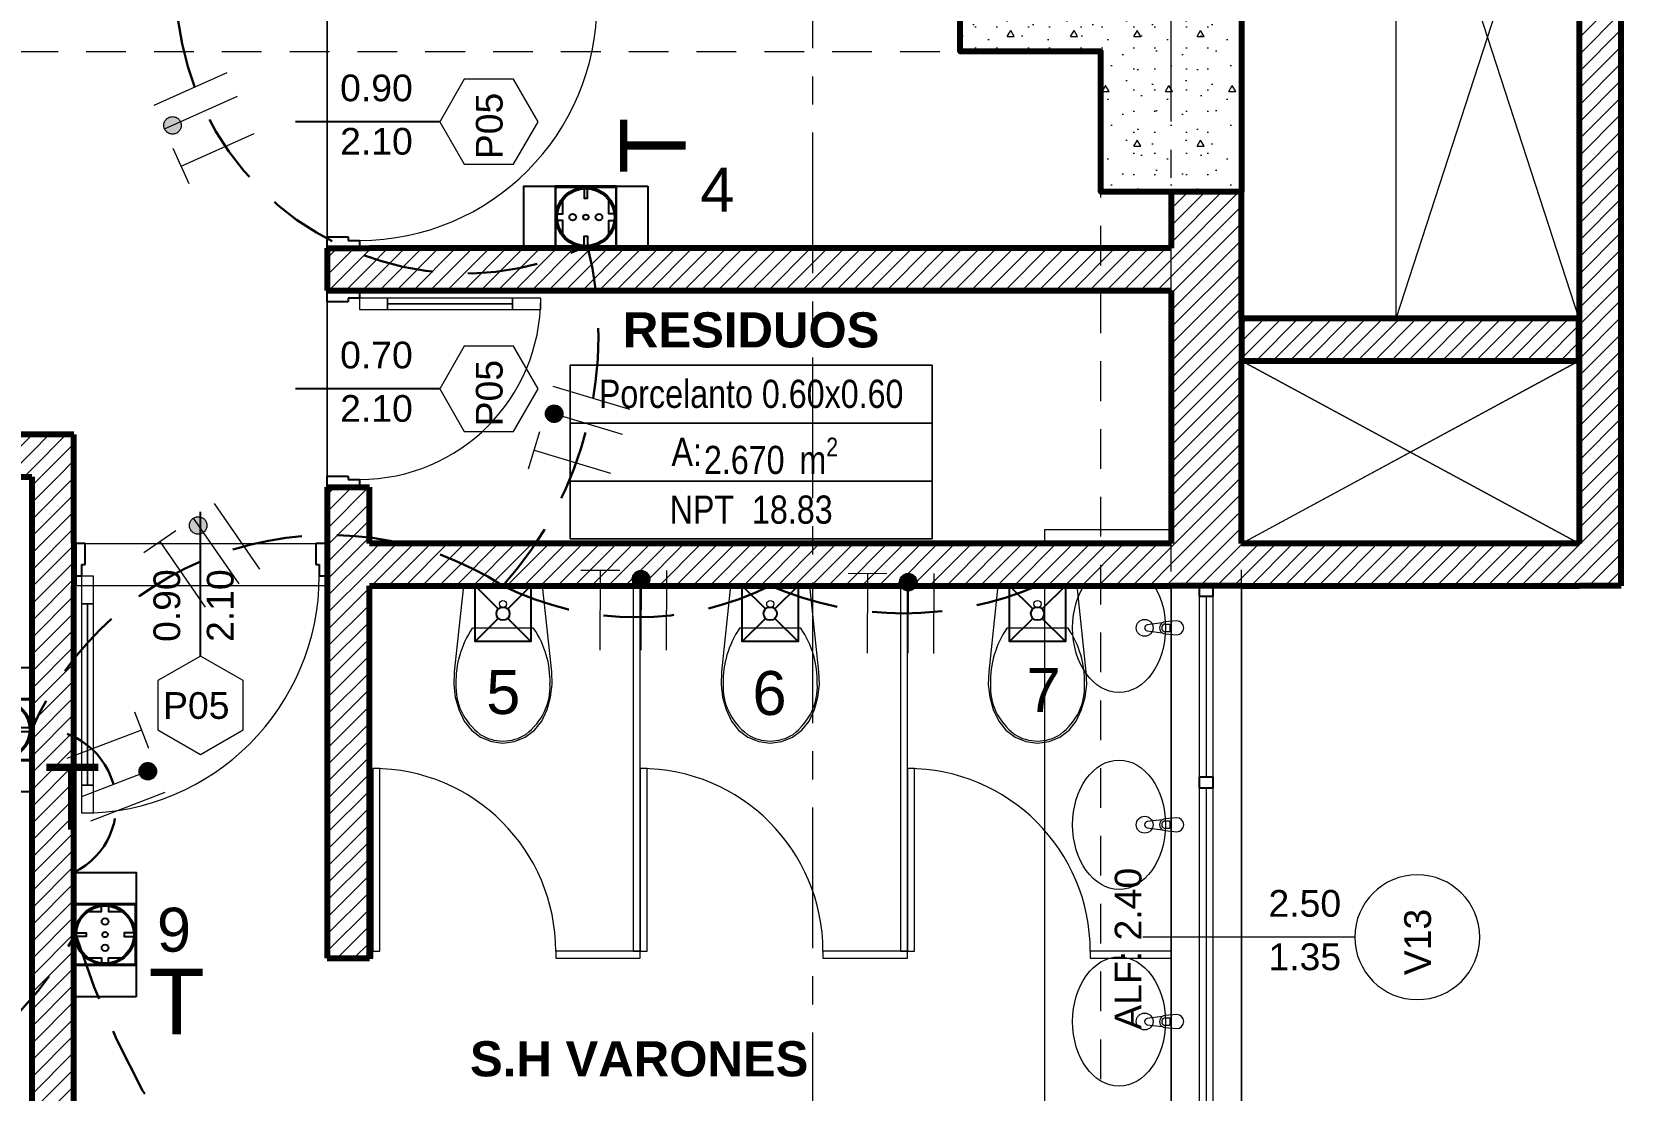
# Model space of a CAD drawing. Header units: inches. Extents: x -19 to 5698, y -728 to 92.
# Drawn here: x 417.27 to 422.92, y 13.21 to 16.97 of the extents above; entities that cross this region are included whole.
import ezdxf
from ezdxf.enums import TextEntityAlignment as Align

# ---------------------------------------------------------------- set-up
doc = ezdxf.new("R2010")
doc.units = ezdxf.units.IN
doc.header["$MEASUREMENT"] = 0
doc.set_wipeout_variables(frame=1)
for name, pattern in [('ACAD_ISO04W100', [30, 24, -3, 0, -3]), ('HIDDEN', [0.375, 0.25, -0.125]), ('Hidden Line', [0.195611, 0.141111, -0.0545]), ('Punto & Raya', [0.65, 0.5, -0.075, 0, -0.075]), ('RAYITAS', [0.375, 0.25, -0.125]), ('Wipeout_Contour', [1, 0, -1])]:
    doc.linetypes.add(name, pattern=pattern)
doc.layers.get('0').update_dxf_attribs({"color": 61})
for name, color, linetype, lineweight in [('00 conduct tomacorr', 120, 'HIDDEN', 30), ('00 IE LUZ EMERGENCIA', 253, 'Continuous', 0), ('T-TECHO-E', 150, 'Continuous', 20), ('TOMACORRIENTE', 22, 'RAYITAS', 9)]:
    doc.layers.add(name, color=color, linetype=linetype, lineweight=lineweight)
for name, color, linetype in [('02 _ ARQ _ ALB _ Ejes Generales', 251, 'Continuous'), ('02 _ ARQ _ ZON _ Espacio.3D', 7, 'Continuous'), ('08 _ STR _ EXT _ 06 Columnas', 7, 'Continuous'), ('08 _ STR _ EXT _ 07 Losa Aligerada', 7, 'Continuous'), ('08 _ STR _ EXT _ 09 Vigas', 251, 'Continuous'), ('Dibujo 2D - General', 7, 'Continuous'), ('Estructura - 04 MURO', 7, 'Continuous'), ('Fluxometro E. Baño', 140, 'Continuous'), ('Fluxometro E. Mingitorio', 117, 'Continuous'), ('Interior - Sanitarios', 7, 'Continuous'), ('Marcador - Secciones', 7, 'Continuous'), ('TOMA. HYDROBOX SHUKO S', 7, 'Continuous')]:
    doc.layers.add(name, color=color, linetype=linetype)
doc.styles.add('Annotative', font='arial.ttf')
doc.styles.add('Arial', font='arial.ttf')
doc.styles.add('Estilo_Generado_4', font='swisse.ttf')
doc.styles.add('Estilo_Generado_8', font='arialbd.ttf')
doc.styles.add('Estilo_Generado_9', font='ARIALN.TTF')
pattern_1 = [(45, (370.000076, 2e-08), (-0.030052038, 0.030052038), [])]

# ---------------------------------------------------------------- blocks, each defined once
blk = doc.blocks.new('TOMA. HYDROBOX SHUKO')
at = {"true_color": 0xafd9aa}
h = blk.add_hatch(dxfattribs=at)
h.set_pattern_fill('ANSI31', color=9, scale=0.67)
h.set_pattern_definition([(45, (0, 0), (-1.5041929, 1.5041929), [])])
edge = h.paths.add_edge_path()
edge.add_arc((53447.4624, 40916.352), 0.008, 0, 360)
edge = h.paths.add_edge_path()
edge.add_arc((53447.4942, 40916.3521), 0.00644, 0, 360)
edge = h.paths.add_edge_path()
edge.add_arc((53447.5258, 40916.352), 0.008, 0, 360)
at = {"color": 32, "true_color": 0xcd6928}
blk.add_lwpolyline([(53447.6441, 40916.427), (53447.6441, 40916.277), (53447.3441, 40916.277), (53447.3441, 40916.427)], close=True, dxfattribs=at)
for points in [[(53447.4199, 40916.277), (53447.5683, 40916.277), (53447.5683, 40916.427), (53447.4199, 40916.427), (53447.4199, 40916.277)], [(53447.4216, 40916.2794), (53447.4216, 40916.4245), (53447.5666, 40916.4245), (53447.5666, 40916.2794), (53447.4216, 40916.2794)], [(53447.4899, 40916.421), (53447.4899, 40916.3978), (53447.4983, 40916.3978), (53447.4983, 40916.421)], [(53447.4254, 40916.3603), (53447.4382, 40916.3603), (53447.4382, 40916.3928)], [(53447.5628, 40916.3603), (53447.55, 40916.3603), (53447.55, 40916.3928)], [(53447.4382, 40916.3111), (53447.4382, 40916.3436), (53447.4254, 40916.3436)], [(53447.55, 40916.3111), (53447.55, 40916.3436), (53447.5628, 40916.3436)], [(53447.4899, 40916.2829), (53447.4899, 40916.3061), (53447.4983, 40916.3061), (53447.4983, 40916.2829)]]:
    blk.add_lwpolyline(points, dxfattribs=at)
for centre, radius in [((53447.4941, 40916.352), 0.0725), ((53447.4941, 40916.352), 0.0692), ((53447.4624, 40916.352), 0.008), ((53447.4942, 40916.3521), 0.00644), ((53447.5258, 40916.352), 0.008)]:
    blk.add_circle(centre, radius, dxfattribs=at)
at = {"color": 30, "true_color": 0xf8991e, "style": 'Arial'}
blk.add_text('T', height=0.1588, rotation=90, dxfattribs=at).set_placement((53447.6558, 40916.525), align=Align.MIDDLE_CENTER)
blk = doc.blocks.new('a')
at = {"layer": 'TOMACORRIENTE', "ltscale": 0.05}
h = blk.add_hatch(color=4, dxfattribs=at)
edge = h.paths.add_edge_path()
edge.add_arc((0, 0.0752), 0.0211, 0, 360)
at = {"layer": 'TOMACORRIENTE', "color": 4}
for p, q in [((-0.1455, 0.0963), (-0.0515, 0.0963)), ((-0.0985, 0.0963), (-0.0985, -0.0966)), ((0, 0.0963), (0, -0.0963)), ((0.0623, -0.0963), (0.0623, 0.0963))]:
    blk.add_line(p, q, dxfattribs=at)
blk.add_circle((0, 0.0752), 0.0211, dxfattribs=at)
blk = doc.blocks.new('CABLE 3FACE')
at = {"layer": 'T-TECHO-E', "rotation": 59.94170052614085}
blk.add_blockref('a', (0, 0), dxfattribs=at)
blk = doc.blocks.new('Flux E Baño')
at = {"layer": 'Fluxometro E. Baño'}
for p, q in [((-0.075, 0.15), (-0.0126, 0.0876)), ((0.075, 0.15), (0.0126, 0.0876)), ((-0.0126, 0.0624), (-0.075, 0)), ((0.0126, 0.0624), (0.075, 0))]:
    blk.add_line(p, q, dxfattribs=at)
blk.add_lwpolyline([(-0.075, 0.15), (0.075, 0.15), (0.075, 0), (-0.075, 0)], close=True, dxfattribs=at)
at = {"layer": 'Fluxometro E. Baño', "color": 242, "true_color": 0xcd2027}
blk.add_circle((0, 0.075), 0.0178, dxfattribs=at)

msp = doc.modelspace()

# ---------------------------------------------------------------- linework, layer by layer
at = {"layer": '02 _ ARQ _ ZON _ Espacio.3D', "color": 251, "linetype": 'Continuous', "lineweight": 13}
for p, q in [((420.4703, 15.7837), (419.184, 15.7837)), ((419.184, 15.7837), (419.184, 15.166)), ((419.184, 15.7837), (420.4703, 15.7837)), ((419.184, 15.5778), (419.184, 15.7837)), ((420.4703, 15.166), (420.4703, 15.7837)), ((420.4703, 15.7837), (420.4703, 15.5778)), ((420.4703, 15.5778), (419.184, 15.5778)), ((419.184, 15.5778), (420.4703, 15.5778)), ((419.184, 15.3719), (419.184, 15.5778)), ((420.4703, 15.5778), (420.4703, 15.3719)), ((420.4703, 15.3719), (419.184, 15.3719)), ((419.184, 15.3719), (420.4703, 15.3719)), ((419.184, 15.166), (419.184, 15.3719)), ((420.4703, 15.3719), (420.4703, 15.166)), ((419.184, 15.166), (420.4703, 15.166)), ((420.4703, 15.166), (419.184, 15.166))]:
    msp.add_line(p, q, dxfattribs=at)
at = {"layer": '02 _ ARQ _ ZON _ Espacio.3D', "color": 254, "linetype": 'Continuous', "lineweight": 0, "flags": 128}
msp.add_lwpolyline([(390.0701, 17.4), (414.5701, 17.4), (414.5701, 16.25), (415.7701, 16.25), (415.7701, 15.5372), (417.4201, 15.5372), (417.4201, 15.1499), (418.3201, 15.1499), (418.3204, 17.1), (417.8201, 17.1), (417.8201, 19.05), (415.6804, 19.05), (415.6804, 20.35), (416.6701, 20.35)], dxfattribs=at)
at = {"layer": '02 _ ARQ _ ZON _ Espacio.3D', "color": 9, "linetype": 'Continuous', "lineweight": 5, "flags": 128}
for points in [[(417.97, 20.1), (417.97, 17.2499), (419.295, 17.2499), (419.295, 17.0999), (418.3201, 17.0999), (418.3201, 16.1999), (421.3201, 16.1999), (421.3201, 16.4), (421.07, 16.4), (421.07, 16.9), (420.57, 16.9), (420.57, 17.4), (421.3201, 17.4), (421.3201, 20.1)], [(418.4701, 15.1499), (421.3199, 15.1499), (421.32, 16.0499), (418.3201, 16.0499), (418.3201, 15.3499), (418.4701, 15.3499)], [(417.42, 14.9999), (417.42, 11.7), (421.3201, 11.7), (421.3201, 14.9999), (418.4701, 14.9999), (418.4701, 13.6749), (418.3201, 13.6749), (418.3201, 14.9999)]]:
    msp.add_lwpolyline(points, close=True, dxfattribs=at)
at = {"layer": '08 _ STR _ EXT _ 07 Losa Aligerada', "color": 7, "linetype": 'Continuous', "lineweight": 18, "flags": 128}
msp.add_lwpolyline([(408.0698, 4.1), (413.5698, 4.1), (413.5698, 6.8828), (414.5701, 6.8828), (414.5701, 7.2038), (421.5701, 7.2038), (421.5701, 15.1499), (421.57, 15.1499), (421.57, 15.7999), (421.5701, 15.7999), (421.5701, 17.9501), (421.5701, 20.35), (419.0801, 20.35), (416.6701, 20.35), (416.6701, 22.35), (416.6701, 22.6), (416.6701, 24.5), (416.6701, 24.75), (416.6701, 26.75), (421.5701, 26.75), (421.5701, 29.7)], dxfattribs=at)
for points in [[(422.9201, 18.1001), (421.5701, 18.1001), (421.5701, 15.7999), (422.77, 15.7999), (422.7701, 15.1499), (421.5701, 15.1499), (421.5701, 14.9999), (422.9201, 14.9999)], [(422.12, 17.9499), (422.77, 17.9499), (422.77, 15.9499), (422.12, 15.9499)]]:
    msp.add_lwpolyline(points, close=True, dxfattribs=at)
at = {"layer": '08 _ STR _ EXT _ 09 Vigas', "color": 251, "linetype": 'Hidden Line', "lineweight": 13, "true_color": 0x636466}
msp.add_line((414.5701, 16.9), (421.0701, 16.9), dxfattribs=at)
msp.add_line((414.5701, 16.9), (421.0701, 16.9), dxfattribs=at)
at = {"layer": 'Estructura - 04 MURO', "color": 152, "linetype": 'Continuous', "lineweight": 25}
for p, q in [((418.7201, 16.6499), (418.2076, 16.6499)), ((418.7201, 15.6999), (418.2076, 15.6999)), ((417.8701, 14.7499), (417.8701, 15.2624))]:
    msp.add_line(p, q, dxfattribs=at)
at = {"layer": 'Estructura - 04 MURO', "color": 165, "linetype": 'Continuous', "lineweight": 25}
for p, q in [((418.3201, 16.2399), (418.3951, 16.2399)), ((418.3951, 16.0099), (418.3201, 16.0099)), ((418.3201, 15.3899), (418.3951, 15.3899)), ((417.4601, 15.0749), (417.4601, 15.1499)), ((418.2801, 15.1499), (418.2801, 15.0749)), ((421.4201, 14.9624), (421.4701, 14.9624)), ((421.4701, 14.3188), (421.4201, 14.3188)), ((421.4201, 14.3188), (421.4201, 14.3)), ((421.4201, 14.3), (421.4201, 14.2813)), ((421.4701, 14.3), (421.4701, 14.3188)), ((421.4701, 14.2813), (421.4701, 14.3)), ((421.4201, 14.2813), (421.4701, 14.2813))]:
    msp.add_line(p, q, dxfattribs=at)
at = {"layer": 'Estructura - 04 MURO', "color": 165, "linetype": 'Continuous', "lineweight": 15}
for p, q in [((418.9791, 16.0019), (418.5351, 16.0019)), ((418.4351, 15.9819), (418.5351, 15.9819)), ((418.9791, 15.9819), (419.0791, 15.9819)), ((417.4881, 15.0349), (417.4881, 14.9349)), ((417.4681, 14.2909), (417.4681, 14.9349)), ((421.4201, 14.9624), (421.4201, 14.3188)), ((421.4451, 14.9624), (421.4451, 14.3188)), ((421.4701, 14.3188), (421.4701, 14.9624)), ((417.4881, 14.2909), (417.4881, 14.1909)), ((421.4201, 14.2813), (421.4201, 12.5375)), ((421.4451, 14.2813), (421.4451, 12.5375)), ((421.4701, 12.5375), (421.4701, 14.2813)), ((421.9731, 13.75), (421.2201, 13.75))]:
    msp.add_line(p, q, dxfattribs=at)
at = {"layer": 'Estructura - 04 MURO', "color": 251, "linetype": 'Continuous', "lineweight": 13, "flags": 128}
for points in [[(419.0701, 16.6499), (418.9826, 16.8015), (418.8076, 16.8015), (418.7201, 16.6499), (418.8076, 16.4984), (418.9826, 16.4984)], [(419.0701, 15.6999), (418.9826, 15.8515), (418.8076, 15.8515), (418.7201, 15.6999), (418.8076, 15.5484), (418.9826, 15.5484)], [(417.8701, 14.3999), (418.0216, 14.4874), (418.0216, 14.6624), (417.8701, 14.7499), (417.7185, 14.6624), (417.7185, 14.4874)]]:
    msp.add_lwpolyline(points, close=True, dxfattribs=at)
at = {"layer": 'Estructura - 04 MURO', "color": 165, "linetype": 'Continuous', "lineweight": 15, "flags": 128}
for points in [[(418.9791, 16.0019), (418.5351, 16.0019), (418.5351, 15.9819), (418.9791, 15.9819)], [(417.4681, 14.2909), (417.4681, 14.9349), (417.4881, 14.9349), (417.4881, 14.2909)]]:
    msp.add_lwpolyline(points, close=True, dxfattribs=at)
at = {"layer": 'Estructura - 04 MURO', "color": 251, "linetype": 'Continuous', "lineweight": 13, "flags": 128}
msp.add_lwpolyline([(422.1951, 13.528, 1), (422.1951, 13.9719, 1)], format="xyb", close=True, dxfattribs=at)
at = {"layer": 'Interior - Sanitarios', "color": 205, "linetype": 'Continuous', "lineweight": 13}
for p, q in [((420.8699, 15.2), (420.8699, 13.1)), ((420.8699, 15.2), (421.4199, 15.2)), ((421.4199, 15.2), (421.4199, 13.1)), ((421.3002, 14.8636), (421.315, 14.8636)), ((421.315, 14.8636), (421.315, 14.8364)), ((421.315, 14.8364), (421.3002, 14.8364)), ((421.3002, 14.1636), (421.315, 14.1636)), ((421.315, 14.1364), (421.3002, 14.1364)), ((421.315, 14.1636), (421.315, 14.1364)), ((421.3002, 13.4636), (421.315, 13.4636)), ((421.315, 13.4636), (421.315, 13.4364)), ((421.315, 13.4364), (421.3002, 13.4364))]:
    msp.add_line(p, q, dxfattribs=at)
at = {"layer": 'Interior - Sanitarios', "color": 251, "linetype": 'Continuous', "lineweight": 13}
for p, q in [((418.9451, 14.8485), (418.8361, 14.8485)), ((419.054, 14.8485), (418.9451, 14.8485)), ((419.8951, 14.8485), (419.7861, 14.8485)), ((420.004, 14.8485), (419.8951, 14.8485)), ((420.8451, 14.8485), (420.7361, 14.8485)), ((420.954, 14.8485), (420.8451, 14.8485))]:
    msp.add_line(p, q, dxfattribs=at)
at = {"layer": 'Interior - Sanitarios', "color": 175, "linetype": 'Continuous', "lineweight": 13}
for p, q in [((419.4201, 13.6999), (419.1326, 13.6999)), ((419.1326, 13.6999), (419.1326, 13.6749)), ((419.1326, 13.6749), (419.4201, 13.6749)), ((419.4326, 13.6999), (419.4201, 13.6999)), ((419.4201, 13.6749), (419.4326, 13.6749)), ((419.4326, 13.6749), (419.4326, 13.6999)), ((420.3701, 13.6999), (420.0826, 13.6999)), ((420.0826, 13.6999), (420.0826, 13.6749)), ((420.0826, 13.6749), (420.3701, 13.6749)), ((420.3826, 13.6999), (420.3701, 13.6999)), ((420.3701, 13.6749), (420.3826, 13.6749)), ((420.3826, 13.6749), (420.3826, 13.6999))]:
    msp.add_line(p, q, dxfattribs=at)
at = {"layer": 'Interior - Sanitarios', "color": 251, "linetype": 'Continuous', "lineweight": 13, "flags": 128}
for points in [[(418.7756, 14.6032), (418.788, 14.5597), (418.8071, 14.5186), (418.8327, 14.486), (418.8657, 14.4611), (418.904, 14.4454), (418.9451, 14.4399), (418.9861, 14.4454), (419.0244, 14.4611), (419.0575, 14.486), (419.083, 14.5186), (419.1021, 14.5597), (419.1145, 14.6032), (419.12, 14.6481), (419.1184, 14.6933), (419.086, 14.9999), (418.8041, 14.9999), (418.7717, 14.6933), (418.7701, 14.6481)], [(419.7256, 14.6032), (419.738, 14.5597), (419.7571, 14.5186), (419.7827, 14.486), (419.8157, 14.4611), (419.854, 14.4454), (419.8951, 14.4399), (419.9361, 14.4454), (419.9744, 14.4611), (420.0075, 14.486), (420.0331, 14.5186), (420.0521, 14.5597), (420.0645, 14.6032), (420.07, 14.6481), (420.0684, 14.6933), (420.036, 14.9999), (419.7541, 14.9999), (419.7217, 14.6933), (419.7201, 14.6481)], [(420.6756, 14.6032), (420.688, 14.5597), (420.7071, 14.5186), (420.7327, 14.486), (420.7657, 14.4611), (420.804, 14.4454), (420.8451, 14.4399), (420.8861, 14.4454), (420.9244, 14.4611), (420.9575, 14.486), (420.9831, 14.5186), (421.0021, 14.5597), (421.0145, 14.6032), (421.02, 14.6481), (421.0184, 14.6933), (420.986, 14.9999), (420.7041, 14.9999), (420.6717, 14.6933), (420.6701, 14.6481)]]:
    msp.add_lwpolyline(points, close=True, dxfattribs=at)
at = {"layer": 'Interior - Sanitarios', "color": 175, "linetype": 'Continuous', "lineweight": 13, "flags": 128}
for points in [[(419.4326, 14.9999), (419.4076, 14.9999), (419.4076, 13.6999), (419.4326, 13.6999)], [(420.3826, 14.9999), (420.3576, 14.9999), (420.3576, 13.6999), (420.3826, 13.6999)], [(418.4826, 13.6749), (418.4826, 13.6999), (418.4701, 13.6999), (418.4701, 13.6749)], [(421.3201, 13.6749), (421.3201, 13.6999), (421.0326, 13.6999), (421.0326, 13.6749)]]:
    msp.add_lwpolyline(points, close=True, dxfattribs=at)
at = {"layer": 'Interior - Sanitarios', "color": 205, "linetype": 'Continuous', "lineweight": 13, "flags": 128}
for points in [[(417.27, 14.899), (417.27, 14.926), (417.29, 14.926), (417.29, 14.899)], [(417.27, 14.799), (417.27, 14.826), (417.29, 14.826), (417.29, 14.799)]]:
    msp.add_lwpolyline(points, close=True, dxfattribs=at)
for points in [[(421.3399, 14.875), (421.298, 14.871, 0.12102), (421.2885, 14.8677), (421.2355, 14.8611, 0.882566), (421.2355, 14.8389), (421.2885, 14.8323, 0.12102), (421.298, 14.829), (421.3399, 14.825, 1)], [(421.3399, 14.175), (421.298, 14.171, 0.12102), (421.2885, 14.1677), (421.2355, 14.1611, 0.882566), (421.2355, 14.1389), (421.2885, 14.1323, 0.12102), (421.298, 14.129), (421.3399, 14.125, 1)], [(421.3399, 13.475), (421.298, 13.471, 0.12102), (421.2885, 13.4677), (421.2355, 13.4611, 0.882566), (421.2355, 13.4389), (421.2885, 13.4323, 0.12102), (421.298, 13.429), (421.3399, 13.425, 1)]]:
    msp.add_lwpolyline(points, format="xyb", close=True, dxfattribs=at)
at = {"layer": 'Interior - Sanitarios', "color": 7, "linetype": 'Continuous', "lineweight": 13, "flags": 128}
for points in [[(418.5076, 13.6999), (418.5076, 14.3499), (418.4826, 14.3499), (418.4826, 13.6999)], [(419.4576, 13.6999), (419.4576, 14.3499), (419.4326, 14.3499), (419.4326, 13.6999)], [(420.4076, 13.6999), (420.4076, 14.3499), (420.3826, 14.3499), (420.3826, 13.6999)]]:
    msp.add_lwpolyline(points, close=True, dxfattribs=at)
at = {"layer": 'Interior - Sanitarios', "color": 251, "linetype": 'Continuous', "lineweight": 13}
for centre in [(418.9451, 14.9349), (419.8951, 14.9349), (420.8451, 14.9349)]:
    msp.add_circle(centre, 0.0127, dxfattribs=at)
at = {"layer": 'Interior - Sanitarios', "color": 205, "linetype": 'Continuous', "lineweight": 13}
for centre in [(421.226, 14.85), (421.226, 14.15), (421.226, 13.45)]:
    msp.add_circle(centre, 0.03, dxfattribs=at)
for centre, radius, start, end in [((421.2999, 14.85), 0.0211, 122.771, 237.229), ((421.3002, 14.85), 0.0136, 90, 270), ((421.2999, 14.15), 0.0211, 122.771, 237.229), ((421.3002, 14.15), 0.0136, 90, 270), ((421.2999, 13.45), 0.0211, 122.771, 237.229), ((421.3002, 13.45), 0.0136, 90, 270)]:
    msp.add_arc(centre, radius, start, end, dxfattribs=at)
at = {"layer": 'Interior - Sanitarios', "color": 7, "linetype": 'Continuous', "lineweight": 13}
for centre in [(418.4826, 13.6999), (419.4326, 13.6999), (420.3826, 13.6999)]:
    msp.add_arc(centre, 0.65, 0, 90, dxfattribs=at)
at = {"layer": 'Interior - Sanitarios', "color": 205, "linetype": 'Continuous', "lineweight": 13}
for centre in [(421.1349, 14.85), (421.1349, 14.15), (421.1349, 13.45)]:
    msp.add_ellipse(centre, major_axis=(0, 0.23), ratio=0.717391, dxfattribs=at)
at = {"layer": 'Interior - Sanitarios', "color": 251, "linetype": 'Continuous', "lineweight": 13}
for centre, major_axis, start_param, end_param in [((419.2031, 14.6605), (0.4253, 0), 2.612188, 3.165208), ((418.687, 14.6605), (0.4253, 0), 6.259567, 6.812588), ((420.1531, 14.6605), (0.4253, 0), 2.612188, 3.165208), ((419.637, 14.6605), (0.4253, 0), 6.259567, 6.812588), ((421.1031, 14.6605), (0.4253, 0), 2.612188, 3.165208), ((420.587, 14.6605), (0.4253, 0), 6.259567, 6.812588), ((419.0345, 14.6392), (0.2569, 0), 3.085861, 3.98645), ((418.8556, 14.6392), (0.2569, 0), 5.438324, 6.338913), ((419.9845, 14.6392), (0.2569, 0), 3.085861, 3.98645), ((419.8056, 14.6392), (0.2569, 0), 5.438324, 6.338913), ((420.9345, 14.6392), (0.2569, 0), 3.085861, 3.98645), ((420.7556, 14.6392), (0.2569, 0), 5.438324, 6.338913), ((418.9459, 14.5688), (0.1385, 0), 4.079884, 4.706528), ((418.9442, 14.5688), (0.1385, 0), 4.71825, 5.344894), ((419.8959, 14.5688), (0.1385, 0), 4.079884, 4.706528), ((419.8942, 14.5688), (0.1385, 0), 4.71825, 5.344894), ((420.8459, 14.5688), (0.1385, 0), 4.079884, 4.706528), ((420.8442, 14.5688), (0.1385, 0), 4.71825, 5.344894)]:
    msp.add_ellipse(centre, major_axis=major_axis, ratio=0.875546, start_param=start_param, end_param=end_param, dxfattribs=at)

# ---------------------------------------------------------------- block references
at = {"layer": '00 conduct tomacorr', "xscale": 1.47256122672843, "yscale": 1.47256122672843, "zscale": 1.47256122672843}
for p, rotation in [((417.8714, 16.6822), 54.24492447064675), ((419.2332, 15.5795), 13.2612542249386), ((417.9248, 15.1232), 334.8168412266861)]:
    msp.add_blockref('CABLE 3FACE', p, dxfattribs=dict(at, rotation=rotation))

# ---------------------------------------------------------------- texts
at = {"layer": '00 IE LUZ EMERGENCIA', "style": 'Annotative'}
for tag, p in [('4', (419.6466, 16.3301, 0)), ('5', (418.8855, 14.5436, 0)), ('6', (419.8319, 14.5402, 0)), ('7', (420.8059, 14.5505, 0)), ('9', (417.7149, 13.6986, 0))]:
    msp.add_attdef(tag, p, '', height=0.1562, dxfattribs=at)
at = {"layer": '02 _ ARQ _ ZON _ Espacio.3D', "color": 251, "lineweight": 25, "attachment_point": 2}
for s, insert, char_height, style in [('\\A1;{\\pqc;\\pt0;\\fArial|b1|i0|c0|p34;RESIDUOS}', (419.8272, 15.9721), 0.125, 'Estilo_Generado_8'), ('\\A1;{\\pqc;\\pt0;\\fArial Narrow|b0|i0|c0|p34;Porcelanto 0.60x0.60}', (419.8272, 15.7322), 0.1, 'Estilo_Generado_9'), ('\\A1;{\\pqc;\\pt0;\\fArial Narrow|b0|i0|c0|p34;A: }', (419.5981, 15.5259), 0.1, 'Estilo_Generado_9'), ('\\A1;{\\pqc;\\pt0,0.3;\\fArial Narrow|b0|i0|c0|p34;2.670\\fArial Narrow|b0|i0|c0|p34;\\A1{\\H.66x;\\S^  ;}\\fArial Narrow|b0|i0|c0|p34; m\\fArial Narrow|b0|i0|c0|p34;\\A1{\\H.66x;\\S2^  ;}}', (419.8978, 15.5264), 0.1, 'Estilo_Generado_9'), ('\\A1;{\\pqc;\\pt0;\\fArial Narrow|b0|i0|c0|p34;NPT  18.83}', (419.8272, 15.3205), 0.1, 'Estilo_Generado_9'), ('\\A1;{\\pqc;\\pt0;\\fArial|b1|i0|c0|p34;S.H VARONES}', (419.4293, 13.3801), 0.125, 'Estilo_Generado_8')]:
    msp.add_mtext(s, dxfattribs=dict(at, insert=insert, char_height=char_height, style=style))
at = {"layer": 'Estructura - 04 MURO', "color": 251, "lineweight": 25, "char_height": 0.095, "attachment_point": 7, "style": 'Estilo_Generado_4'}
for s, insert, rotation in [('\\A1;{\\pql;\\pt0;\\fSwis721 Ex BT|b0|i0|c0|p34;0.90\\fSwis721 Ex BT|b0|i0|c0|p34;\\A1{\\H.66x;\\S^  ;}\\fSwis721 Ex BT|b0|i0|c0|p34;\\fSwis721 Ex BT|b0|i0|c0|p34;}', (418.3661, 16.6948), 360), ('\\A1;{\\pql;\\pt0;\\fSwis721 Ex BT|b0|i0|c0|p34;P05\\fSwis721 Ex BT|b0|i0|c0|p34;\\fSwis721 Ex BT|b0|i0|c0|p34;\\fSwis721 Ex BT|b0|i0|c0|p34;}', (418.945, 16.5166), 90), ('\\A1;{\\pql;\\pt0;\\fSwis721 Ex BT|b0|i0|c0|p34;2.10\\fSwis721 Ex BT|b0|i0|c0|p34;\\A1{\\H.66x;\\S^  ;}\\fSwis721 Ex BT|b0|i0|c0|p34;\\fSwis721 Ex BT|b0|i0|c0|p34;}', (418.3661, 16.505), 360), ('\\A1;{\\pql;\\pt0;\\fSwis721 Ex BT|b0|i0|c0|p34;0.70\\fSwis721 Ex BT|b0|i0|c0|p34;\\A1{\\H.66x;\\S^  ;}\\fSwis721 Ex BT|b0|i0|c0|p34;\\fSwis721 Ex BT|b0|i0|c0|p34;}', (418.3661, 15.745), 360), ('\\A1;{\\pql;\\pt0;\\fSwis721 Ex BT|b0|i0|c0|p34;P05\\fSwis721 Ex BT|b0|i0|c0|p34;\\fSwis721 Ex BT|b0|i0|c0|p34;\\fSwis721 Ex BT|b0|i0|c0|p34;}', (418.945, 15.5666), 90), ('\\A1;{\\pql;\\pt0;\\fSwis721 Ex BT|b0|i0|c0|p34;2.10\\fSwis721 Ex BT|b0|i0|c0|p34;\\A1{\\H.66x;\\S^  ;}\\fSwis721 Ex BT|b0|i0|c0|p34;\\fSwis721 Ex BT|b0|i0|c0|p34;}', (418.3661, 15.555), 360), ('\\A1;{\\pql;\\pt0;\\fSwis721 Ex BT|b0|i0|c0|p34;0.90\\fSwis721 Ex BT|b0|i0|c0|p34;\\A1{\\H.66x;\\S^  ;}\\fSwis721 Ex BT|b0|i0|c0|p34;\\fSwis721 Ex BT|b0|i0|c0|p34;}', (417.8252, 14.7999), 90), ('\\A1;{\\pql;\\pt0;\\fSwis721 Ex BT|b0|i0|c0|p34;2.10\\fSwis721 Ex BT|b0|i0|c0|p34;\\A1{\\H.66x;\\S^  ;}\\fSwis721 Ex BT|b0|i0|c0|p34;\\fSwis721 Ex BT|b0|i0|c0|p34;}', (418.015, 14.7999), 90), ('\\A1;{\\pql;\\pt0;\\fSwis721 Ex BT|b0|i0|c0|p34;ALF: 2.40\\fSwis721 Ex BT|b0|i0|c0|p34;\\A1{\\H.66x;\\S^  ;}\\fSwis721 Ex BT|b0|i0|c0|p34;\\fSwis721 Ex BT|b0|i0|c0|p34;}', (421.2425, 13.4212), 90), ('\\A1;{\\pql;\\pt0;\\fSwis721 Ex BT|b0|i0|c0|p34;V13\\fSwis721 Ex BT|b0|i0|c0|p34;\\fSwis721 Ex BT|b0|i0|c0|p34;\\fSwis721 Ex BT|b0|i0|c0|p34;}', (422.245, 13.6149), 90)]:
    msp.add_mtext(s, dxfattribs=dict(at, insert=insert, rotation=rotation))
for s, insert in [('\\A1;{\\pql;\\pt0;\\fSwis721 Ex BT|b0|i0|c0|p34;P05\\fSwis721 Ex BT|b0|i0|c0|p34;\\fSwis721 Ex BT|b0|i0|c0|p34;\\fSwis721 Ex BT|b0|i0|c0|p34;}', (417.7367, 14.525)), ('\\A1;{\\pql;\\pt0;\\fSwis721 Ex BT|b0|i0|c0|p34;2.50\\fSwis721 Ex BT|b0|i0|c0|p34;\\A1{\\H.66x;\\S^  ;}\\fSwis721 Ex BT|b0|i0|c0|p34;\\fSwis721 Ex BT|b0|i0|c0|p34;}', (421.6661, 13.795)), ('\\A1;{\\pql;\\pt0;\\fSwis721 Ex BT|b0|i0|c0|p34;1.35\\fSwis721 Ex BT|b0|i0|c0|p34;\\A1{\\H.66x;\\S^  ;}\\fSwis721 Ex BT|b0|i0|c0|p34;\\fSwis721 Ex BT|b0|i0|c0|p34;}', (421.6661, 13.605))]:
    msp.add_mtext(s, dxfattribs=dict(at, insert=insert))

# ---------------------------------------------------------------- next in the draw order: wipeouts: each hides what was drawn before it
at = {"color": 254, "linetype": 'Wipeout_Contour', "lineweight": 0, "ltscale": 13070.875617}
msp.add_wipeout([(421.5701, 16.4), (421.3201, 16.4), (421.3201, 14.9999), (421.5701, 14.9999)], dxfattribs=at).dxf.layer = 'Estructura - 04 MURO'
at = {"color": 254, "linetype": 'Wipeout_Contour', "lineweight": 0, "ltscale": 9791.280959}
msp.add_wipeout([(417.2701, 15.3872), (417.4201, 15.5372), (417.2701, 15.5372)], dxfattribs=at).dxf.layer = 'Estructura - 04 MURO'
at = {"color": 254, "linetype": 'Wipeout_Contour', "lineweight": 0, "ltscale": 13058.65398}
msp.add_wipeout([(418.3201, 13.6749), (418.4701, 13.6749), (418.4701, 15.3499), (418.3201, 15.3499)], dxfattribs=at).dxf.layer = 'Estructura - 04 MURO'
at = {"color": 254, "linetype": 'Wipeout_Contour', "lineweight": 0, "ltscale": 9807.769995}
msp.add_wipeout([(422.7701, 14.9999), (422.9201, 14.9999), (422.7701, 15.1499)], dxfattribs=at).dxf.layer = 'Estructura - 04 MURO'

# ---------------------------------------------------------------- next in the draw order: hatches: boundary and pattern name
at = {"layer": '08 _ STR _ EXT _ 06 Columnas', "linetype": 'Continuous', "lineweight": 9}
h = msp.add_hatch(dxfattribs=at)
h.set_pattern_fill('HORMIGÓN_EN_MASA_0002', style=0, pattern_type=2)
h.set_pattern_definition([(0, (370.00008, 2e-08), (0, 0.3897114), [0.024375, -0.200625]), (0, (370.11258, 0.19486), (0, 0.3897114), [0.024375, -0.200625]), (60, (370.00008, 2e-08), (-0.3375, 0.1948557), [0.024375, -0.200625]), (60, (370.22508, 2e-08), (-0.3375, 0.1948557), [0.024375, -0.200625]), (120, (370.02445, 2e-08), (0.3375, 0.1948557), [0.024375, -0.200625]), (120, (370.24945, 2e-08), (0.3375, 0.1948557), [0.024375, -0.200625]), (0, (370.000076, 0.0375), (0, 0.075), [0, -0.075, 0, -0.1125]), (45, (370.037576, 0.0375), (-0.05303301, 0.05303301), [0, -0.05625, 0, -0.09375])])
h.paths.add_polyline_path([(420.5701, 17.4), (420.5701, 16.9), (421.0701, 16.9), (421.0701, 16.4), (421.5701, 16.4), (421.5701, 17.4)])
at = {"layer": 'Estructura - 04 MURO', "linetype": 'Continuous', "lineweight": 5}
h = msp.add_hatch(dxfattribs=at)
h.set_pattern_fill('LADRILLO_COMÚN_0002', color=250, style=0, pattern_type=2)
h.set_pattern_definition(pattern_1)
h.paths.add_polyline_path([(421.5701, 16.4), (421.3201, 16.4), (421.3201, 14.9999), (421.5701, 14.9999)])
h = msp.add_hatch(dxfattribs=at)
h.set_pattern_fill('LADRILLO_COMÚN_0002', color=250, style=0, pattern_type=2)
h.set_pattern_definition(pattern_1)
h.paths.add_polyline_path([(417.2701, 15.3872), (417.4201, 15.5372), (417.2701, 15.5372)])
h = msp.add_hatch(dxfattribs=at)
h.set_pattern_fill('LADRILLO_COMÚN_0002', color=250, style=0, pattern_type=2)
h.set_pattern_definition(pattern_1)
h.paths.add_polyline_path([(418.3201, 13.6749), (418.4701, 13.6749), (418.4701, 15.3499), (418.3201, 15.3499)])
h = msp.add_hatch(dxfattribs=at)
h.set_pattern_fill('LADRILLO_COMÚN_0002', color=250, style=0, pattern_type=2)
h.set_pattern_definition(pattern_1)
h.paths.add_polyline_path([(422.7701, 14.9999), (422.9201, 14.9999), (422.7701, 15.1499)])

# ---------------------------------------------------------------- next in the draw order: linework, layer by layer
at = {"layer": '08 _ STR _ EXT _ 06 Columnas', "color": 7, "linetype": 'Continuous', "lineweight": 80, "flags": 128}
msp.add_lwpolyline([(420.5701, 17.4), (421.5701, 17.4), (421.5701, 16.4), (421.0701, 16.4), (421.0701, 16.9), (420.5701, 16.9)], close=True, dxfattribs=at)
at = {"layer": 'Estructura - 04 MURO', "color": 165, "linetype": 'Continuous', "lineweight": 25}
for p, q in [((418.3201, 15.3499), (418.3201, 15.3899)), ((418.3951, 15.3899), (418.3951, 15.3779)), ((418.3951, 15.3779), (418.4351, 15.3779)), ((418.4351, 15.3779), (418.4351, 15.3499)), ((418.4351, 15.3499), (418.3201, 15.3499)), ((418.3201, 15.1499), (418.2801, 15.1499)), ((418.3201, 15.0349), (418.3201, 15.1499)), ((418.2801, 15.0749), (418.2921, 15.0749)), ((418.2921, 15.0749), (418.2921, 15.0349)), ((418.2921, 15.0349), (418.3201, 15.0349)), ((421.4201, 14.9999), (421.4201, 14.9624)), ((421.4701, 14.9624), (421.4701, 14.9999))]:
    msp.add_line(p, q, dxfattribs=at)
at = {"layer": 'Estructura - 04 MURO', "color": 7, "linetype": 'Continuous', "lineweight": 80}
for p, q in [((418.3201, 15.3499), (418.4351, 15.3499)), ((418.3201, 15.3499), (418.4351, 15.3499)), ((418.3201, 15.3499), (418.4351, 15.3499)), ((418.4351, 15.3499), (418.4701, 15.3499)), ((418.4351, 15.3499), (418.4701, 15.3499)), ((418.3201, 15.1499), (418.3201, 15.0349)), ((418.3201, 15.1499), (418.3201, 15.0349)), ((418.3201, 15.1499), (418.3201, 15.0349)), ((418.3201, 15.0349), (418.3201, 14.9999)), ((418.3201, 15.0349), (418.3201, 14.9999)), ((421.4201, 14.9999), (421.3201, 14.9999)), ((421.4201, 14.9999), (421.3201, 14.9999)), ((421.4701, 14.9999), (421.4201, 14.9999)), ((421.4701, 14.9999), (421.4201, 14.9999)), ((421.4701, 14.9999), (421.4201, 14.9999)), ((421.5701, 14.9999), (421.4701, 14.9999)), ((421.5701, 14.9999), (421.4701, 14.9999))]:
    msp.add_line(p, q, dxfattribs=at)
at = {"layer": 'Estructura - 04 MURO', "color": 165, "linetype": 'Continuous', "lineweight": 15}
for p, q in [((421.3201, 14.9999), (421.3201, 12.5)), ((421.5701, 14.9999), (421.5701, 12.5))]:
    msp.add_line(p, q, dxfattribs=at)
at = {"layer": 'Estructura - 04 MURO', "color": 7, "linetype": 'Continuous', "lineweight": 80, "flags": 128}
for points in [[(421.3201, 16.4), (421.3201, 16.1999)], [(421.5701, 15.9499), (421.5701, 16.4)], [(421.3201, 16.0499), (421.3201, 15.1499)], [(421.5701, 15.1499), (421.5701, 15.7999)], [(418.3201, 15.3499), (418.3201, 15.1499)], [(418.4701, 15.1499), (418.4701, 15.3499)], [(418.3201, 14.9999), (418.3201, 13.6749)], [(418.4701, 13.6749), (418.4701, 14.9999)], [(418.3201, 13.6749), (418.4701, 13.6749)]]:
    msp.add_lwpolyline(points, dxfattribs=at)

# ---------------------------------------------------------------- next in the draw order: wipeouts: each hides what was drawn before it
at = {"color": 254, "linetype": 'Wipeout_Contour', "lineweight": 0, "ltscale": 13064.683708}
msp.add_wipeout([(418.4701, 16.0499), (421.3201, 16.0499), (421.3201, 16.1999), (418.4701, 16.1999)], dxfattribs=at).dxf.layer = 'Estructura - 04 MURO'
at = {"color": 254, "linetype": 'Wipeout_Contour', "lineweight": 0, "ltscale": 13073.778517}
msp.add_wipeout([(421.57, 15.7999), (422.77, 15.7999), (422.77, 15.9499), (421.57, 15.9499)], dxfattribs=at).dxf.layer = 'Estructura - 04 MURO'
at = {"color": 254, "linetype": 'Wipeout_Contour', "lineweight": 0, "ltscale": 9790.425521}
msp.add_wipeout([(417.2701, 15.3872), (417.4201, 15.3872), (417.4201, 15.5372)], dxfattribs=at).dxf.layer = 'Estructura - 04 MURO'
at = {"color": 254, "linetype": 'Wipeout_Contour', "lineweight": 0, "ltscale": 13064.663648}
msp.add_wipeout([(418.4701, 15.1499), (418.4701, 14.9999), (421.3201, 14.9999), (421.3201, 15.1499)], dxfattribs=at).dxf.layer = 'Estructura - 04 MURO'
at = {"color": 254, "linetype": 'Wipeout_Contour', "lineweight": 0, "ltscale": 9806.925307}
msp.add_wipeout([(422.7701, 15.1499), (422.9201, 14.9999), (422.9201, 15.1499)], dxfattribs=at).dxf.layer = 'Estructura - 04 MURO'

# ---------------------------------------------------------------- next in the draw order: hatches: boundary and pattern name
at = {"layer": 'Estructura - 04 MURO', "linetype": 'Continuous', "lineweight": 5}
h = msp.add_hatch(dxfattribs=at)
h.set_pattern_fill('LADRILLO_COMÚN_0002', color=250, style=0, pattern_type=2)
h.set_pattern_definition(pattern_1)
h.paths.add_polyline_path([(418.4701, 16.0499), (421.3201, 16.0499), (421.3201, 16.1999), (418.4701, 16.1999)])
h = msp.add_hatch(dxfattribs=at)
h.set_pattern_fill('LADRILLO_COMÚN_0002', color=250, style=0, pattern_type=2)
h.set_pattern_definition(pattern_1)
h.paths.add_polyline_path([(421.57, 15.7999), (422.77, 15.7999), (422.77, 15.9499), (421.57, 15.9499)])
h = msp.add_hatch(dxfattribs=at)
h.set_pattern_fill('LADRILLO_COMÚN_0002', color=250, style=0, pattern_type=2)
h.set_pattern_definition(pattern_1)
h.paths.add_polyline_path([(417.2701, 15.3872), (417.4201, 15.3872), (417.4201, 15.5372)])
h = msp.add_hatch(dxfattribs=at)
h.set_pattern_fill('LADRILLO_COMÚN_0002', color=250, style=0, pattern_type=2)
h.set_pattern_definition(pattern_1)
h.paths.add_polyline_path([(418.4701, 15.1499), (418.4701, 14.9999), (421.3201, 14.9999), (421.3201, 15.1499)])
h = msp.add_hatch(dxfattribs=at)
h.set_pattern_fill('LADRILLO_COMÚN_0002', color=250, style=0, pattern_type=2)
h.set_pattern_definition(pattern_1)
h.paths.add_polyline_path([(422.7701, 15.1499), (422.9201, 14.9999), (422.9201, 15.1499)])

# ---------------------------------------------------------------- next in the draw order: linework, layer by layer
at = {"layer": '00 conduct tomacorr'}
for centre, radius, start, end in [((417.9507, 15.889), 1.3338, 318.1981, 13.8657), ((419.4201, 15.9475), 1.06, 243.3767, 296.6233), ((420.3701, 16.0977), 1.1962, 246.6027, 293.3973)]:
    msp.add_arc(centre, radius, start, end, dxfattribs=at)
at = {"layer": '02 _ ARQ _ ALB _ Ejes Generales', "color": 251, "linetype": 'Punto & Raya', "lineweight": 13, "true_color": 0x636466}
msp.add_line((421.3201, 3.05), (421.3201, 44.9), dxfattribs=at)
at = {"layer": '08 _ STR _ EXT _ 09 Vigas', "color": 251, "linetype": 'Hidden Line', "lineweight": 13, "true_color": 0x636466}
msp.add_line((421.0701, 7.7), (421.0701, 16.9), dxfattribs=at)
at = {"layer": 'Estructura - 04 MURO', "color": 165, "linetype": 'Continuous', "lineweight": 15}
for p, q in [((418.5351, 15.9819), (418.5351, 16.0219)), ((419.0791, 16.0219), (418.9791, 16.0219)), ((418.9791, 16.0219), (418.9791, 15.9819)), ((419.0791, 15.9819), (419.0791, 16.0219))]:
    msp.add_line(p, q, dxfattribs=at)
at = {"layer": 'Estructura - 04 MURO', "color": 7, "linetype": 'Continuous', "lineweight": 80, "flags": 128}
for points in [[(421.3201, 16.1999), (418.4701, 16.1999)], [(418.4701, 16.0499), (421.3201, 16.0499)], [(422.77, 15.9499), (421.57, 15.9499)], [(421.57, 15.9499), (421.57, 15.7999)], [(422.77, 15.7999), (422.77, 15.9499)], [(421.57, 15.7999), (422.77, 15.7999)], [(417.4201, 15.5372), (417.2701, 15.5372)], [(421.3201, 15.1499), (418.4701, 15.1499)], [(418.4701, 14.9999), (421.3201, 14.9999)], [(422.9201, 14.9999), (422.7701, 14.9999)]]:
    msp.add_lwpolyline(points, dxfattribs=at)
at = {"layer": 'Estructura - 04 MURO', "color": 165, "linetype": 'Continuous', "lineweight": 15, "flags": 128}
msp.add_lwpolyline([(418.9791, 16.0219), (418.5351, 16.0219), (418.5351, 16.0019), (418.9791, 16.0019)], close=True, dxfattribs=at)
at = {"layer": 'Marcador - Secciones', "color": 251, "linetype": 'Punto & Raya', "lineweight": 13, "true_color": 0x636466}
msp.add_line((420.0455, 46.2111), (420.0455, 0.9472), dxfattribs=at)

# ---------------------------------------------------------------- next in the draw order: block references
at = {"layer": '00 conduct tomacorr', "xscale": 1.47256122672843, "yscale": 1.47256122672843, "zscale": 1.47256122672843, "rotation": 299.7894777823319}
for p in [(419.4352, 14.9128), (420.3852, 14.9016)]:
    msp.add_blockref('CABLE 3FACE', p, dxfattribs=at)
at = {"layer": 'Fluxometro E. Mingitorio', "xscale": 1.326124489380591, "yscale": 1.326124489380591, "zscale": 1.326124489380591}
for p in [(418.9451, 14.801), (419.8951, 14.801), (420.8451, 14.801)]:
    msp.add_blockref('Flux E Baño', p, dxfattribs=at)
at = {"layer": 'TOMA. HYDROBOX SHUKO S', "xscale": 1.47256122672843, "yscale": 1.47256122672843, "zscale": 1.47256122672843}
msp.add_blockref('TOMA. HYDROBOX SHUKO', (-78285.4679, -60235.5231), dxfattribs=at)

# ---------------------------------------------------------------- next in the draw order: wipeouts: each hides what was drawn before it
at = {"color": 254, "linetype": 'Wipeout_Contour', "lineweight": 0, "ltscale": 13076.493281}
msp.add_wipeout([(422.7701, 17.9501), (422.7701, 15.1499), (422.9201, 15.1499), (422.9201, 17.9501)], dxfattribs=at).dxf.layer = 'Estructura - 04 MURO'
at = {"color": 254, "linetype": 'Wipeout_Contour', "lineweight": 0, "ltscale": 13058.683822}
msp.add_wipeout([(418.3201, 16.1999), (418.3201, 16.0499), (418.4701, 16.0499), (418.4701, 16.1999)], dxfattribs=at).dxf.layer = 'Estructura - 04 MURO'
at = {"color": 254, "linetype": 'Wipeout_Contour', "lineweight": 0, "ltscale": 13054.437197}
msp.add_wipeout([(417.2701, 15.3872), (417.2701, 11.45), (417.4201, 11.45), (417.4201, 15.3872)], dxfattribs=at).dxf.layer = 'Estructura - 04 MURO'

# ---------------------------------------------------------------- next in the draw order: hatches: boundary and pattern name
at = {"layer": 'Estructura - 04 MURO', "linetype": 'Continuous', "lineweight": 5}
h = msp.add_hatch(dxfattribs=at)
h.set_pattern_fill('LADRILLO_COMÚN_0002', color=250, style=0, pattern_type=2)
h.set_pattern_definition(pattern_1)
h.paths.add_polyline_path([(422.7701, 17.9501), (422.7701, 15.1499), (422.9201, 15.1499), (422.9201, 17.9501)])
h = msp.add_hatch(dxfattribs=at)
h.set_pattern_fill('LADRILLO_COMÚN_0002', color=250, style=0, pattern_type=2)
h.set_pattern_definition(pattern_1)
h.paths.add_polyline_path([(418.3201, 16.1999), (418.3201, 16.0499), (418.4701, 16.0499), (418.4701, 16.1999)])
h = msp.add_hatch(dxfattribs=at)
h.set_pattern_fill('LADRILLO_COMÚN_0002', color=250, style=0, pattern_type=2)
h.set_pattern_definition(pattern_1)
h.paths.add_polyline_path([(417.2701, 15.3872), (417.2701, 11.45), (417.4201, 11.45), (417.4201, 15.3872)])

# ---------------------------------------------------------------- next in the draw order: linework, layer by layer
at = {"layer": '00 conduct tomacorr'}
for centre, radius, start, end in [((418.8077, 17.1349), 1.0246, 144.8382, 295.3103), ((418.3263, 14.0283), 1.1519, 57.5119, 156.4862), ((417.302, 14.2213), 0.2685, 296.0876, 96.8302), ((416.2703, 14.383), 1.3129, 247.6032, 331.9373), ((420.3278, 14.6769), 3.0434, 197.4279, 258.0017)]:
    msp.add_arc(centre, radius, start, end, dxfattribs=at)
at = {"layer": 'Dibujo 2D - General', "color": 7, "linetype": 'ACAD_ISO04W100', "lineweight": 13}
for p, q in [((422.12, 15.9499), (422.77, 17.9499)), ((422.12, 17.9499), (422.77, 15.9499))]:
    msp.add_line(p, q, dxfattribs=at)
at = {"layer": 'Estructura - 04 MURO', "color": 165, "linetype": 'Continuous', "lineweight": 25}
for p, q in [((418.3201, 16.1999), (418.3201, 16.2399)), ((418.3951, 16.2399), (418.3951, 16.2279)), ((418.3951, 16.2279), (418.4351, 16.2279)), ((418.4351, 16.2279), (418.4351, 16.1999)), ((418.4351, 16.1999), (418.3201, 16.1999)), ((418.3201, 16.0499), (418.4351, 16.0499)), ((418.3201, 16.0099), (418.3201, 16.0499)), ((418.4351, 16.0499), (418.4351, 16.0219)), ((418.4351, 16.0219), (418.3951, 16.0219)), ((418.3951, 16.0219), (418.3951, 16.0099)), ((417.4201, 15.1499), (417.4201, 15.0349)), ((417.4601, 15.1499), (417.4201, 15.1499)), ((417.4201, 15.0349), (417.4481, 15.0349)), ((417.4481, 15.0349), (417.4481, 15.0749)), ((417.4481, 15.0749), (417.4601, 15.0749))]:
    msp.add_line(p, q, dxfattribs=at)
at = {"layer": 'Estructura - 04 MURO', "color": 7, "linetype": 'Continuous', "lineweight": 80}
for p, q in [((418.3201, 16.1999), (418.4351, 16.1999)), ((418.3201, 16.1999), (418.4351, 16.1999)), ((418.3201, 16.1999), (418.4351, 16.1999)), ((418.4351, 16.1999), (418.4701, 16.1999)), ((418.4351, 16.1999), (418.4701, 16.1999)), ((418.3201, 16.0499), (418.4351, 16.0499)), ((418.3201, 16.0499), (418.4351, 16.0499)), ((418.3201, 16.0499), (418.4351, 16.0499)), ((418.4351, 16.0499), (418.4701, 16.0499)), ((418.4351, 16.0499), (418.4701, 16.0499)), ((417.4201, 15.1499), (417.4201, 15.0349)), ((417.4201, 15.1499), (417.4201, 15.0349)), ((417.4201, 15.1499), (417.4201, 15.0349)), ((417.4201, 15.0349), (417.4201, 14.9999)), ((417.4201, 15.0349), (417.4201, 14.9999))]:
    msp.add_line(p, q, dxfattribs=at)
at = {"layer": 'Estructura - 04 MURO', "color": 165, "linetype": 'Continuous', "lineweight": 15}
for p, q in [((418.5351, 16.0219), (418.4351, 16.0219)), ((418.4351, 16.0219), (418.4351, 15.9819)), ((417.4481, 14.9349), (417.4481, 15.0349)), ((417.4481, 15.0349), (417.4881, 15.0349)), ((417.4881, 14.9349), (417.4481, 14.9349)), ((417.4481, 14.1909), (417.4481, 14.2909)), ((417.4481, 14.2909), (417.4881, 14.2909)), ((417.4881, 14.1909), (417.4481, 14.1909))]:
    msp.add_line(p, q, dxfattribs=at)
at = {"layer": 'Estructura - 04 MURO', "color": 7, "linetype": 'Continuous', "lineweight": 80, "flags": 128}
for points in [[(422.9201, 14.9999), (422.9201, 18.1001)], [(422.7701, 17.9501), (422.7701, 15.1499)], [(418.3201, 16.1999), (418.3201, 16.0499)], [(417.4201, 15.1499), (417.4201, 15.5372)], [(417.2701, 15.3872), (417.2701, 12.7505)], [(417.4201, 11.45), (417.4201, 14.9999)]]:
    msp.add_lwpolyline(points, dxfattribs=at)
at = {"layer": 'Estructura - 04 MURO', "color": 165, "linetype": 'Continuous', "lineweight": 15, "flags": 128}
msp.add_lwpolyline([(417.4481, 14.2909), (417.4481, 14.9349), (417.4681, 14.9349), (417.4681, 14.2909)], close=True, dxfattribs=at)
at = {"layer": 'Estructura - 04 MURO', "color": 165, "linetype": 'Continuous', "lineweight": 15}
for centre, radius, end in [((418.4351, 17.0719), 0.844, 360), ((418.4351, 16.0219), 0.644, 360), ((417.4481, 15.0349), 0.844, 0)]:
    msp.add_arc(centre, radius, 270, end, dxfattribs=at)

# ---------------------------------------------------------------- next in the draw order: block references
at = {"layer": '00 conduct tomacorr', "xscale": 1.47256122672843, "yscale": 1.47256122672843, "zscale": 1.47256122672843, "rotation": 231.0241224516223}
msp.add_blockref('CABLE 3FACE', (417.5791, 14.3004), dxfattribs=at)
at = {"layer": 'TOMA. HYDROBOX SHUKO S', "xscale": 1.47256122672843, "yscale": 1.47256122672843, "zscale": 1.47256122672843, "rotation": 270}
for p in [(-59834.6738, 78719.1954), (-59834.303, 78718.4667)]:
    msp.add_blockref('TOMA. HYDROBOX SHUKO', p, dxfattribs=at)

# ---------------------------------------------------------------- next in the draw order: wipeouts: each hides what was drawn before it
at = {"color": 254, "linetype": 'Wipeout_Contour', "lineweight": 0, "ltscale": 13052.970987}
msp.add_wipeout([(416.67, 15.5372), (416.67, 15.3872), (417.2701, 15.3872), (417.2701, 15.5372)], dxfattribs=at).dxf.layer = 'Estructura - 04 MURO'
at = {"color": 254, "linetype": 'Wipeout_Contour', "lineweight": 0, "ltscale": 13073.763307}
msp.add_wipeout([(422.7701, 15.1499), (421.5699, 15.1499), (421.5699, 14.9999), (422.7701, 14.9999)], dxfattribs=at).dxf.layer = 'Estructura - 04 MURO'

# ---------------------------------------------------------------- next in the draw order: hatches: boundary and pattern name
at = {"layer": 'Estructura - 04 MURO', "linetype": 'Continuous', "lineweight": 5}
h = msp.add_hatch(dxfattribs=at)
h.set_pattern_fill('LADRILLO_COMÚN_0002', color=250, style=0, pattern_type=2)
h.set_pattern_definition(pattern_1)
h.paths.add_polyline_path([(416.67, 15.5372), (416.67, 15.3872), (417.2701, 15.3872), (417.2701, 15.5372)])
h = msp.add_hatch(dxfattribs=at)
h.set_pattern_fill('LADRILLO_COMÚN_0002', color=250, style=0, pattern_type=2)
h.set_pattern_definition(pattern_1)
h.paths.add_polyline_path([(422.7701, 15.1499), (421.5699, 15.1499), (421.5699, 14.9999), (422.7701, 14.9999)])

# ---------------------------------------------------------------- next in the draw order: linework, layer by layer
at = {"layer": '08 _ STR _ EXT _ 09 Vigas', "color": 251, "linetype": 'Hidden Line', "lineweight": 13, "true_color": 0x636466}
msp.add_line((421.5701, 7.2), (421.5701, 39.9), dxfattribs=at)
at = {"layer": 'Dibujo 2D - General', "color": 7, "linetype": 'ACAD_ISO04W100', "lineweight": 13}
for p, q in [((422.7701, 15.1499), (421.57, 15.7999)), ((421.57, 15.7999), (422.7701, 15.1499)), ((421.5701, 15.1499), (422.77, 15.7999)), ((421.5701, 15.1499), (422.7701, 15.7999))]:
    msp.add_line(p, q, dxfattribs=at)
at = {"layer": 'Estructura - 04 MURO', "color": 7, "linetype": 'Continuous', "lineweight": 80, "flags": 128}
for points in [[(417.2701, 15.5372), (416.67, 15.5372)], [(416.67, 15.3872), (417.2701, 15.3872)], [(422.7701, 15.1499), (421.5699, 15.1499)], [(421.5699, 14.9999), (422.7701, 14.9999)]]:
    msp.add_lwpolyline(points, dxfattribs=at)

doc.saveas('drawing.dxf')
